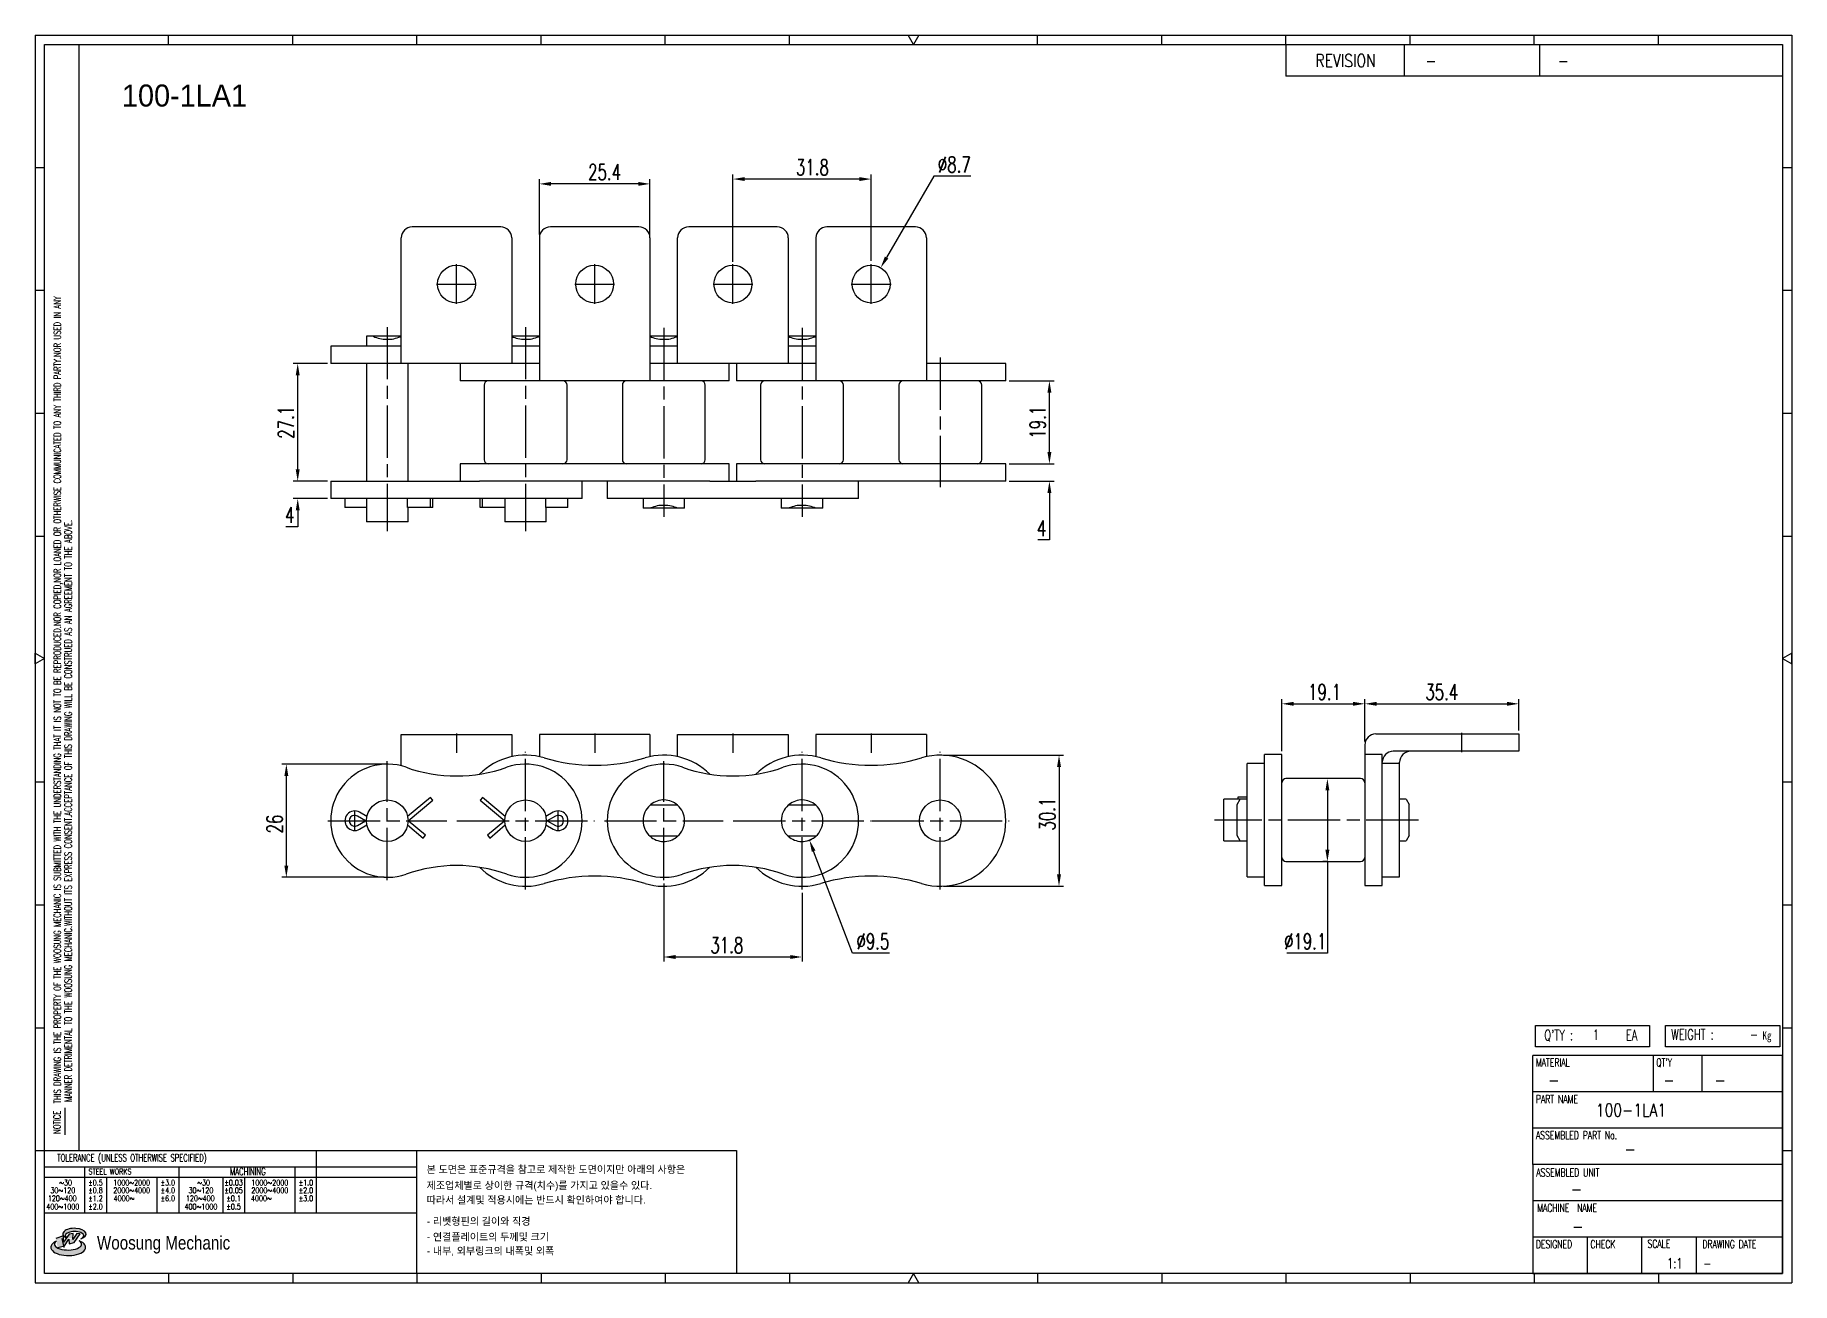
# Model space of a CAD drawing. Header units: millimetres. Extents: x 1614 to 2017, y 59 to 345.
import ezdxf
from ezdxf.enums import TextEntityAlignment as Align

# ---------------------------------------------------------------- set-up
doc = ezdxf.new("R2010")
doc.units = ezdxf.units.MM
doc.linetypes.add('AM_ISO08W050', pattern=[18, 12, -1.5, 3, -1.5])
doc.layers.get('Defpoints').update_dxf_attribs({"color": 80})
doc.layers.add('CL1', color=140, linetype='AM_ISO08W050', lineweight=25)
for name, color, linetype in [('S-DIM', 7, 'Continuous'), ('TITLE', 7, 'Continuous'), ('도면레이아웃', 7, 'Continuous')]:
    doc.layers.add(name, color=color, linetype=linetype)
doc.styles.add('HAN', font='ROMANS.shx', dxfattribs={"width": 0.7, "bigfont": 'whgtxt.shx'})
doc.styles.add('HKD_ST2', font='romans.shx', dxfattribs={"width": 0.7, "height": 4, "bigfont": '@extfont2.shx'})
doc.styles.add('HSG', font='SIMPLEX.shx', dxfattribs={"width": 0.7, "bigfont": 'HSG.shx'})
doc.styles.add('MtXpl_', font='Gulim.ttf')
doc.styles.add('SLDTEXTSTYLE4', font='arial.ttf', dxfattribs={"width": 0.8})
doc.dimstyles.new('AP1.5', dxfattribs={"dimscale": 1.5, "dimtxt": 2.4, "dimasz": 1.8, "dimexe": 0.7, "dimexo": 0.5, "dimgap": 0.6, "dimtad": 1, "dimtoh": 1, "dimdec": 1, "dimrnd": 0.01, "dimzin": 9, "dimdsep": 46, "dimtxsty": 'HSG', "dimcen": 0, "dimclrd": 251, "dimclre": 251, "dimclrt": 60, "dimazin": 2, "dimtp": 1, "dimtm": 1, "dimtfac": 0.5, "dimtdec": 1, "dimtofl": 0, "dimtmove": 0, "dimatfit": 3, "dimfxl": 0, "dimtvp": 1, "dimtolj": 2, "dimlwd": -1, "dimlwe": -1, "dimarcsym": 0})

# ---------------------------------------------------------------- blocks, each defined once
blk = doc.blocks.new('MAST')
at = {"layer": '도면레이아웃'}
h = blk.add_hatch(color=10, dxfattribs=at)
h.paths.add_polyline_path([(1.544, 35.177), (1.554, 34.966), (1.779, 35.034), (2.054, 35.422), (1.908, 35.446), (1.728, 35.167), (1.741, 35.439), (1.547, 35.405), (1.292, 35.041), (1.295, 35.33), (0.943, 35.208), (1.03, 34.8), (1.336, 34.885)])
edge = h.paths.add_edge_path()
edge.add_ellipse((1.795, 35.421), major_axis=(-0.53, 0), ratio=0.487785, start_angle=122.36065, end_angle=403.39574)
edge.add_line((1.411, 35.244), (1.419, 35.261))
edge.add_ellipse((1.798, 35.344), major_axis=(-0.423, 0), ratio=0.444396, start_angle=131.58977, end_angle=386.19408, ccw=False)
edge = h.paths.add_edge_path()
edge.add_ellipse((1.512, 34.815), major_axis=(-0.793, 0), ratio=0.480113, start_angle=314.67633, end_angle=590.85213)
edge.add_ellipse((1.501, 34.958), major_axis=(-0.62, 0), ratio=0.43311, start_angle=331.7024, end_angle=574.42495, ccw=False)
at = {"color": 140}
for p, q in [((0, 90.118), (80.15, 90.118)), ((0, 90.118), (0, 33.191)), ((80.15, 90.118), (80.15, 33.191)), ((57.068, 89.693), (57.068, 88.246)), ((62.47, 89.693), (62.47, 88.246)), ((68.635, 89.693), (68.635, 88.246)), ((79.725, 88.246), (57.068, 88.246)), ((68.449, 43.961), (68.449, 44.936)), ((68.449, 44.936), (73.654, 44.936)), ((73.654, 44.936), (73.654, 43.961)), ((74.39, 43.961), (74.39, 44.936)), ((74.39, 44.936), (79.595, 44.936)), ((79.595, 44.936), (79.595, 43.961)), ((68.336, 38.59), (68.336, 43.563)), ((79.725, 43.563), (68.336, 43.563)), ((73.654, 43.961), (68.449, 43.961)), ((73.827, 43.563), (73.827, 41.905)), ((79.595, 43.961), (74.39, 43.961)), ((76.037, 43.563), (76.037, 41.905)), ((79.725, 38.59), (79.725, 43.563)), ((79.725, 41.905), (68.336, 41.905)), ((79.725, 40.248), (68.336, 40.248)), ((68.336, 38.59), (68.336, 33.616)), ((79.725, 38.59), (68.336, 38.59)), ((79.725, 33.616), (79.725, 38.59)), ((79.725, 36.932), (68.336, 36.932)), ((79.725, 35.274), (68.336, 35.274)), ((70.822, 33.616), (70.822, 35.274)), ((73.309, 33.616), (73.309, 35.274)), ((75.796, 33.616), (75.796, 35.274)), ((0, 33.191), (80.15, 33.191)), ((68.336, 33.616), (79.725, 33.616))]:
    blk.add_line(p, q, dxfattribs=at)
for p, q in [((6.089, 89.693), (6.089, 90.118)), ((11.753, 89.693), (11.753, 90.118)), ((17.418, 89.693), (17.418, 90.118)), ((23.082, 89.693), (23.082, 90.118)), ((28.746, 89.693), (28.746, 90.118)), ((34.411, 89.693), (34.411, 90.118)), ((45.739, 89.693), (45.739, 90.118)), ((51.404, 89.693), (51.404, 90.118)), ((57.068, 89.693), (57.068, 90.118)), ((62.732, 89.693), (62.732, 90.118)), ((68.397, 89.693), (68.397, 90.118)), ((74.061, 89.693), (74.061, 90.118)), ((0, 84.085), (0.425, 84.085)), ((79.725, 84.085), (80.15, 84.085)), ((0, 78.478), (0.425, 78.478)), ((79.725, 78.478), (80.15, 78.478)), ((0, 72.87), (0.425, 72.87)), ((79.725, 72.87), (80.15, 72.87)), ((0, 67.262), (0.425, 67.262)), ((79.725, 67.262), (80.15, 67.262)), ((0, 56.047), (0.425, 56.047)), ((79.725, 56.047), (80.15, 56.047)), ((0, 50.439), (0.425, 50.439)), ((79.725, 50.439), (80.15, 50.439)), ((0, 44.832), (0.425, 44.832)), ((79.725, 44.832), (80.15, 44.832)), ((1.377, 39.947), (1.377, 41.174)), ((0, 39.224), (0.425, 39.224)), ((79.725, 39.224), (80.15, 39.224)), ((6.089, 33.616), (6.089, 33.191)), ((11.753, 33.616), (11.753, 33.191)), ((17.418, 33.616), (17.418, 33.191)), ((23.082, 33.616), (23.082, 33.191)), ((28.746, 33.616), (28.746, 33.191)), ((34.411, 33.616), (34.411, 33.191)), ((45.739, 33.616), (45.739, 33.191)), ((51.404, 33.616), (51.404, 33.191)), ((57.068, 33.616), (57.068, 33.191)), ((62.732, 33.616), (62.732, 33.191)), ((68.397, 33.616), (68.397, 33.191)), ((74.061, 33.616), (74.061, 33.191))]:
    blk.add_line(p, q)
at = {"color": 2}
for p, q in [((2.017, 39.224), (2.017, 89.693)), ((0.425, 39.224), (17.418, 39.224)), ((0.425, 38.487), (17.418, 38.487)), ((2.257, 38.487), (2.257, 36.382)), ((6.557, 38.5), (6.557, 36.382)), ((11.857, 38.487), (11.857, 36.382)), ((12.816, 39.224), (12.816, 36.382)), ((17.418, 33.616), (17.418, 39.224)), ((0.425, 38.012), (17.418, 38.012)), ((3.257, 38.012), (3.257, 36.382)), ((5.557, 38.012), (5.557, 36.382)), ((8.557, 38.012), (8.557, 36.382)), ((9.557, 38.026), (9.557, 36.382)), ((0.425, 36.382), (17.418, 36.382))]:
    blk.add_line(p, q, dxfattribs=at)
for points in [[(40.075, 89.693), (39.83, 90.118), (40.32, 90.118)], [(0.425, 61.679), (0, 61.433), (0, 61.924)], [(79.725, 61.679), (80.15, 61.433), (80.15, 61.924)], [(40.075, 33.616), (39.83, 33.191), (40.32, 33.191)]]:
    blk.add_lwpolyline(points, close=True)
at = {"color": 140}
blk.add_lwpolyline([(0.425, 89.693), (79.725, 89.693), (79.725, 33.616), (0.425, 33.616)], close=True, dxfattribs=at)
at = {"layer": '도면레이아웃'}
for p, q in [((1.295, 35.33), (0.943, 35.208)), ((1.547, 35.405), (1.292, 35.041)), ((1.292, 35.041), (1.295, 35.33)), ((1.741, 35.439), (1.547, 35.405)), ((1.908, 35.446), (1.728, 35.167)), ((1.728, 35.167), (1.741, 35.439)), ((1.779, 35.034), (2.054, 35.422)), ((2.054, 35.422), (1.908, 35.446)), ((1.03, 34.8), (1.336, 34.885)), ((1.224, 35.208), (1.311, 34.8)), ((1.224, 35.208), (1.224, 35.208)), ((1.336, 34.885), (1.544, 35.177)), ((1.419, 35.261), (1.411, 35.244)), ((1.544, 35.177), (1.554, 34.966)), ((1.554, 34.966), (1.779, 35.034))]:
    blk.add_line(p, q, dxfattribs=at)
for centre, major_axis, ratio, start_param, end_param in [((1.795, 35.421), (-0.53, 0), 0.487785, 2.135596, 7.040584), ((1.798, 35.344), (-0.423, 0), 0.444396, 2.296675, 6.740358), ((1.512, 34.815), (-0.793, 0), 0.480113, 5.492138, 10.312315), ((1.501, 34.958), (-0.62, 0), 0.43311, 5.789299, 10.025607)]:
    blk.add_ellipse(centre, major_axis=major_axis, ratio=ratio, start_param=start_param, end_param=end_param, dxfattribs=at)
for s, height, style, width, p in [('REVISION', 0.5806, 'HAN', 0.8, (58.415, 88.664)), ('-', 0.581, 'HAN', 0.8, (63.426, 88.664)), ('-', 0.581, 'HAN', 0.8, (69.468, 88.664)), ("Q'TY : ", 0.4746, 'HKD_ST2', 0.7, (68.857, 44.253)), ('1', 0.475, 'HKD_ST2', 0.7, (71.071, 44.275)), ('EA', 0.4746, 'HKD_ST2', 0.7, (72.578, 44.253)), ('WEIGHT : ', 0.4746, 'HKD_ST2', 0.7, (74.65, 44.286)), ('-', 0.581, 'HAN', 0.8, (69.029, 42.157)), ('-', 0.581, 'HAN', 0.8, (74.289, 42.157)), ('-', 0.581, 'HAN', 0.8, (76.623, 42.157)), ('-', 0.581, 'HAN', 0.8, (72.515, 39.013)), ('-', 0.581, 'HAN', 0.8, (70.067, 37.189)), ('-', 0.581, 'HAN', 0.8, (70.126, 35.48)), ('1:1', 0.4746, 'HKD_ST2', 0.7, (74.458, 33.848)), ('-', 0.475, 'HKD_ST2', 0.7, (76.112, 33.837))]:
    blk.add_text(s, height=height, dxfattribs=dict(style=style, width=width)).set_placement(p)
at = {"color": 6, "style": 'HKD_ST2', "width": 0.7}
for s, p in [(' THIS DRAWING IS THE PROPERTY OF THE WOOSUNG MECHANIC IS SUBMITTED WITH THE UNDERSTANDING THAT IT IS NOT TO BE REPRODUCED.NOR COPIED,NOR LOANED OR OTHERWISE COMMUNICATED TO ANY THIRD PARTY.NOR USED IN ANY', (1.173, 41.217)), ('MANNER DETRIMENTAL TO THE WOOSUNG MECHANIC.WITHOUT ITS EXPRESS CONSENT.ACCEPTANCE OF THIS DRAWING WILL BE CONSTRUED AS AN AGREEMENT TO THE ABOVE.', (1.672, 41.447))]:
    blk.add_text(s, height=0.326266, rotation=90, dxfattribs=at).set_placement(p)
at = {"style": 'HKD_ST2', "width": 0.7}
blk.add_text('-', height=0.475, dxfattribs=at).set_placement((78.613, 44.286), align=Align.RIGHT)
at = {"color": 254, "style": 'HKD_ST2', "width": 0.7}
for s, height, p in [('MATERIAL', 0.3651, (68.474, 43.425)), ("QT'Y", 0.3651, (73.965, 43.425)), ('PART NAME', 0.3651, (68.474, 41.756)), ('ASSEMBLED PART No.', 0.36511, (68.474, 40.109)), ('ASSEMBLED UNIT', 0.36511, (68.49, 38.408)), ('MACHINE  NAME', 0.36511, (68.532, 36.794)), ('DESIGNED', 0.3651, (68.474, 35.136)), ('CHECK', 0.3651, (70.961, 35.136)), ('SCALE', 0.3651, (73.566, 35.153)), ('DRAWING DATE', 0.36511, (76.071, 35.141))]:
    blk.add_text(s, height=height, dxfattribs=at).set_placement(p, align=Align.TOP_LEFT)
at = {"style": 'HKD_ST2', "width": 0.7}
blk.add_text('NOTICE', height=0.3263, rotation=90, dxfattribs=at).set_placement((1.163, 39.988))
blk.add_text('TOLERANCE (UNLESS OTHERWISE SPECIFIED)', height=0.32627, dxfattribs=at).set_placement((4.417, 38.896), align=Align.MIDDLE_CENTER)
at = {"color": 4, "style": 'HKD_ST2', "width": 0.7}
for s, height, p in [('%%12630', 0.261, (1.389, 37.762)), ('1000%%1262000', 0.26101, (4.407, 37.762)), ('%%12630', 0.261, (7.689, 37.762)), ('1000%%1262000', 0.26101, (10.707, 37.762)), ('120%%126400', 0.26101, (1.237, 37.045)), ('30%%126120', 0.261, (1.263, 37.411)), ('4000%%126', 0.261, (4.061, 37.045)), ('2000%%1264000', 0.26101, (4.407, 37.411)), ('120%%126400', 0.26101, (7.537, 37.045)), ('30%%126120', 0.261, (7.563, 37.411)), ('4000%%126', 0.261, (10.321, 37.045)), ('2000%%1264000', 0.26101, (10.707, 37.411)), ('400%%1261000', 0.26101, (1.263, 36.67)), ('400%%1261000', 0.26101, (7.563, 36.67))]:
    blk.add_text(s, height=height, dxfattribs=at).set_placement(p, align=Align.MIDDLE_CENTER)
for s, height, p in [('%%P0.5', 0.261, (2.757, 37.762)), ('STEEL WORKS', 0.26101, (3.416, 38.268)), ('%%P3.0', 0.261, (6.057, 37.762)), ('%%P0.03', 0.261, (9.057, 37.762)), ('MACHINING', 0.3263, (9.707, 38.27)), ('%%P1.0', 0.261, (12.357, 37.762)), ('%%P0.8', 0.261, (2.757, 37.411)), ('%%P1.2', 0.261, (2.757, 37.045)), ('%%P4.0', 0.261, (6.057, 37.411)), ('%%P6.0', 0.261, (6.057, 37.045)), ('%%P0.05', 0.261, (9.057, 37.411)), ('%%P0.1', 0.261, (9.057, 37.045)), ('%%P2.0', 0.261, (12.357, 37.411)), ('%%P3.0', 0.261, (12.357, 37.045)), ('%%P2.0', 0.261, (2.757, 36.67)), ('%%P0.5', 0.261, (9.057, 36.67))]:
    blk.add_text(s, height=height, dxfattribs=at).set_placement(p, align=Align.MIDDLE)
at = {"color": 1, "style": 'SLDTEXTSTYLE4', "width": 0.8}
blk.add_text('Woosung Mechanic', height=0.61957, dxfattribs=at).set_placement((2.822, 34.711))
at = {"layer": 'TITLE', "width": 0.8}
blk.add_text('Kg', height=0.3789, dxfattribs=at).set_placement((78.807, 44.286))
blk = doc.blocks.new('*D2')
at = {"layer": 'Defpoints', "color": 0, "transparency": 16777216}
for p in [(1807.99, 291.91), (1803.62, 284.39)]:
    blk.add_point(p, dxfattribs=at)
at = {"layer": 'S-DIM', "color": 251, "linetype": 'ByBlock', "transparency": 16777216}
for p, q in [((1820.22, 312.9), (1809.35, 294.24)), ((1828.68, 312.9), (1820.22, 312.9))]:
    blk.add_line(p, q, dxfattribs=at)
at = {"layer": 'S-DIM', "color": 251, "transparency": 16777216}
blk.add_solid([(1808.96, 294.47), (1809.74, 294.01), (1807.99, 291.91)], dxfattribs=at)
at = {"layer": 'S-DIM', "color": 60, "transparency": 16777216, "insert": (1824.9, 315.6), "char_height": 3.6, "attachment_point": 5, "style": 'HSG'}
blk.add_mtext('\\A2;∅8.7', dxfattribs=at)
blk = doc.blocks.new('*D3')
at = {"layer": 'Defpoints', "color": 0, "transparency": 16777216}
for p in [(1836.73, 246.87), (1846.75, 246.87), (1836.73, 242.87)]:
    blk.add_point(p, dxfattribs=at)
at = {"layer": 'S-DIM', "color": 251, "linetype": 'ByBlock', "transparency": 16777216}
for p, q in [((1846.75, 249.57), (1846.75, 252.27)), ((1837.48, 246.87), (1847.8, 246.87)), ((1837.48, 242.87), (1847.8, 242.87)), ((1846.75, 240.17), (1846.75, 229.38)), ((1846.75, 229.38), (1844.05, 229.38))]:
    blk.add_line(p, q, dxfattribs=at)
at = {"layer": 'S-DIM', "color": 251, "transparency": 16777216}
for points in [[(1846.3, 249.57), (1847.2, 249.57), (1846.75, 246.87)], [(1846.3, 240.17), (1847.2, 240.17), (1846.75, 242.87)]]:
    blk.add_solid(points, dxfattribs=at)
at = {"layer": 'S-DIM', "color": 60, "transparency": 16777216, "insert": (1844.95, 232.08), "char_height": 3.6, "attachment_point": 5, "style": 'HSG'}
blk.add_mtext('\\A2;4', dxfattribs=at)
blk = doc.blocks.new('*D4')
at = {"layer": 'Defpoints', "color": 0, "transparency": 16777216}
for p in [(1836.73, 265.92), (1846.75, 265.92), (1836.73, 246.87)]:
    blk.add_point(p, dxfattribs=at)
at = {"layer": 'S-DIM', "color": 251, "linetype": 'ByBlock', "transparency": 16777216}
for p, q in [((1837.48, 265.92), (1847.8, 265.92)), ((1846.75, 249.57), (1846.75, 263.22)), ((1837.48, 246.87), (1847.8, 246.87))]:
    blk.add_line(p, q, dxfattribs=at)
at = {"layer": 'S-DIM', "color": 251, "transparency": 16777216}
for points in [[(1846.3, 263.22), (1847.2, 263.22), (1846.75, 265.92)], [(1846.3, 249.57), (1847.2, 249.57), (1846.75, 246.87)]]:
    blk.add_solid(points, dxfattribs=at)
at = {"layer": 'S-DIM', "color": 60, "transparency": 16777216, "insert": (1844.05, 256.4), "char_height": 3.6, "attachment_point": 5, "rotation": 90, "style": 'HSG'}
blk.add_mtext('\\A2;19.1', dxfattribs=at)
blk = doc.blocks.new('*D5')
at = {"layer": 'Defpoints', "color": 0, "transparency": 16777216}
for p in [(1774.06, 312.27), (1774.06, 292.5), (1805.81, 292.71)]:
    blk.add_point(p, dxfattribs=at)
at = {"layer": 'S-DIM', "color": 251, "linetype": 'ByBlock', "transparency": 16777216}
for p, q in [((1774.06, 293.25), (1774.06, 313.32)), ((1803.11, 312.27), (1776.76, 312.27)), ((1805.81, 293.46), (1805.81, 313.32))]:
    blk.add_line(p, q, dxfattribs=at)
at = {"layer": 'S-DIM', "color": 251, "transparency": 16777216}
for points in [[(1776.76, 312.72), (1776.76, 311.82), (1774.06, 312.27)], [(1803.11, 312.72), (1803.11, 311.82), (1805.81, 312.27)]]:
    blk.add_solid(points, dxfattribs=at)
at = {"layer": 'S-DIM', "color": 60, "transparency": 16777216, "insert": (1792.31, 314.97), "char_height": 3.6, "attachment_point": 5, "style": 'HSG'}
blk.add_mtext('\\A2;31.8', dxfattribs=at)
blk = doc.blocks.new('*D6')
at = {"layer": 'Defpoints', "color": 0, "transparency": 16777216}
for p in [(1729.61, 311.16), (1729.61, 298.76), (1755.01, 298.76)]:
    blk.add_point(p, dxfattribs=at)
at = {"layer": 'S-DIM', "color": 251, "linetype": 'ByBlock', "transparency": 16777216}
for p, q in [((1729.61, 299.51), (1729.61, 312.21)), ((1752.31, 311.16), (1732.31, 311.16)), ((1755.01, 299.51), (1755.01, 312.21))]:
    blk.add_line(p, q, dxfattribs=at)
at = {"layer": 'S-DIM', "color": 251, "transparency": 16777216}
for points in [[(1732.31, 311.61), (1732.31, 310.71), (1729.61, 311.16)], [(1752.31, 311.61), (1752.31, 310.71), (1755.01, 311.16)]]:
    blk.add_solid(points, dxfattribs=at)
at = {"layer": 'S-DIM', "color": 60, "transparency": 16777216, "insert": (1744.58, 313.86), "char_height": 3.6, "attachment_point": 5, "style": 'HSG'}
blk.add_mtext('\\A2;25.4', dxfattribs=at)
blk = doc.blocks.new('*D7')
at = {"layer": 'Defpoints', "color": 0, "transparency": 16777216}
for p in [(1674.1, 242.87), (1681.68, 242.87), (1681.68, 238.87)]:
    blk.add_point(p, dxfattribs=at)
at = {"layer": 'S-DIM', "color": 251, "linetype": 'ByBlock', "transparency": 16777216}
for p, q in [((1674.1, 245.57), (1674.1, 248.27)), ((1680.93, 242.87), (1673.05, 242.87)), ((1680.93, 238.87), (1673.05, 238.87)), ((1674.1, 236.17), (1674.1, 232.43)), ((1674.1, 232.43), (1671.4, 232.43))]:
    blk.add_line(p, q, dxfattribs=at)
at = {"layer": 'S-DIM', "color": 251, "transparency": 16777216}
for points in [[(1673.65, 245.57), (1674.55, 245.57), (1674.1, 242.87)], [(1673.65, 236.17), (1674.55, 236.17), (1674.1, 238.87)]]:
    blk.add_solid(points, dxfattribs=at)
at = {"layer": 'S-DIM', "color": 60, "transparency": 16777216, "insert": (1672.3, 235.13), "char_height": 3.6, "attachment_point": 5, "style": 'HSG'}
blk.add_mtext('\\A2;4', dxfattribs=at)
blk = doc.blocks.new('*D8')
at = {"layer": 'Defpoints', "color": 0, "transparency": 16777216}
for p in [(1674.1, 269.92), (1681.68, 269.92), (1681.68, 242.87)]:
    blk.add_point(p, dxfattribs=at)
at = {"layer": 'S-DIM', "color": 251, "linetype": 'ByBlock', "transparency": 16777216}
for p, q in [((1680.93, 269.92), (1673.05, 269.92)), ((1674.1, 245.57), (1674.1, 267.22)), ((1680.93, 242.87), (1673.05, 242.87))]:
    blk.add_line(p, q, dxfattribs=at)
at = {"layer": 'S-DIM', "color": 251, "transparency": 16777216}
for points in [[(1673.65, 267.22), (1674.55, 267.22), (1674.1, 269.92)], [(1673.65, 245.57), (1674.55, 245.57), (1674.1, 242.87)]]:
    blk.add_solid(points, dxfattribs=at)
at = {"layer": 'S-DIM', "color": 60, "transparency": 16777216, "insert": (1671.4, 256.4), "char_height": 3.6, "attachment_point": 5, "rotation": 90, "style": 'HSG'}
blk.add_mtext('\\A2;27.1', dxfattribs=at)
blk = doc.blocks.new('*D9')
at = {"layer": 'Defpoints', "color": 0, "transparency": 16777216}
for p in [(1671.49, 177.9), (1694.68, 177.9), (1694.68, 151.9)]:
    blk.add_point(p, dxfattribs=at)
at = {"layer": 'S-DIM', "color": 251, "linetype": 'ByBlock', "transparency": 16777216}
for p, q in [((1693.93, 177.9), (1670.44, 177.9)), ((1671.49, 154.6), (1671.49, 175.2)), ((1693.93, 151.9), (1670.44, 151.9))]:
    blk.add_line(p, q, dxfattribs=at)
at = {"layer": 'S-DIM', "color": 251, "transparency": 16777216}
for points in [[(1671.04, 175.2), (1671.94, 175.2), (1671.49, 177.9)], [(1671.04, 154.6), (1671.94, 154.6), (1671.49, 151.9)]]:
    blk.add_solid(points, dxfattribs=at)
at = {"layer": 'S-DIM', "color": 60, "transparency": 16777216, "insert": (1668.79, 164.14), "char_height": 3.6, "attachment_point": 5, "rotation": 90, "style": 'HSG'}
blk.add_mtext('\\A2;26', dxfattribs=at)
blk = doc.blocks.new('*D10')
at = {"layer": 'Defpoints', "color": 0, "transparency": 16777216}
for p in [(1821.68, 179.95), (1821.68, 149.85), (1848.95, 149.85)]:
    blk.add_point(p, dxfattribs=at)
at = {"layer": 'S-DIM', "color": 251, "linetype": 'ByBlock', "transparency": 16777216}
for p, q in [((1822.43, 179.95), (1850, 179.95)), ((1848.95, 177.25), (1848.95, 152.55)), ((1822.43, 149.85), (1850, 149.85))]:
    blk.add_line(p, q, dxfattribs=at)
at = {"layer": 'S-DIM', "color": 251, "transparency": 16777216}
for points in [[(1848.5, 177.25), (1849.4, 177.25), (1848.95, 179.95)], [(1848.5, 152.55), (1849.4, 152.55), (1848.95, 149.85)]]:
    blk.add_solid(points, dxfattribs=at)
at = {"layer": 'S-DIM', "color": 60, "transparency": 16777216, "insert": (1846.25, 166.42), "char_height": 3.6, "attachment_point": 5, "rotation": 90, "style": 'HSG'}
blk.add_mtext('\\A2;30.1', dxfattribs=at)
blk = doc.blocks.new('*D11')
at = {"layer": 'Defpoints', "color": 0, "transparency": 16777216}
for p in [(1758.18, 151.25), (1789.93, 149.1), (1758.18, 133.6)]:
    blk.add_point(p, dxfattribs=at)
at = {"layer": 'S-DIM', "color": 251, "linetype": 'ByBlock', "transparency": 16777216}
for p, q in [((1758.18, 150.5), (1758.18, 132.55)), ((1789.93, 148.35), (1789.93, 132.55)), ((1787.23, 133.6), (1760.88, 133.6))]:
    blk.add_line(p, q, dxfattribs=at)
at = {"layer": 'S-DIM', "color": 251, "transparency": 16777216}
for points in [[(1760.88, 134.05), (1760.88, 133.15), (1758.18, 133.6)], [(1787.23, 134.05), (1787.23, 133.15), (1789.93, 133.6)]]:
    blk.add_solid(points, dxfattribs=at)
at = {"layer": 'S-DIM', "color": 60, "transparency": 16777216, "insert": (1772.66, 136.3), "char_height": 3.6, "attachment_point": 5, "style": 'HSG'}
blk.add_mtext('\\A2;31.8', dxfattribs=at)
blk = doc.blocks.new('*D12')
at = {"layer": 'Defpoints', "color": 0, "transparency": 16777216}
for p in [(1788.23, 169.36), (1791.63, 160.44)]:
    blk.add_point(p, dxfattribs=at)
at = {"layer": 'S-DIM', "color": 251, "linetype": 'ByBlock', "transparency": 16777216}
for p, q in [((1801.53, 134.49), (1792.59, 157.92)), ((1809.99, 134.49), (1801.53, 134.49))]:
    blk.add_line(p, q, dxfattribs=at)
blk.add_arc((1789.93, 164.9), 4.77, 278.2635, 302.4009, dxfattribs=at)
at = {"layer": 'S-DIM', "color": 251, "transparency": 16777216}
blk.add_solid([(1793.01, 158.08), (1792.17, 157.76), (1791.63, 160.44)], dxfattribs=at)
at = {"layer": 'S-DIM', "color": 60, "transparency": 16777216, "insert": (1806.21, 137.19), "char_height": 3.6, "attachment_point": 5, "style": 'HSG'}
blk.add_mtext('\\A2;∅9.5', dxfattribs=at)
blk = doc.blocks.new('*D13')
at = {"layer": 'Defpoints', "color": 0, "transparency": 16777216}
for p in [(1911.36, 174.57), (1910.59, 155.52), (1911.36, 155.52)]:
    blk.add_point(p, dxfattribs=at)
at = {"layer": 'S-DIM', "color": 251, "linetype": 'ByBlock', "transparency": 16777216}
for p, q in [((1910.61, 174.57), (1909.54, 174.57)), ((1910.59, 171.87), (1910.59, 158.22)), ((1910.61, 155.52), (1909.54, 155.52)), ((1910.59, 155.52), (1910.59, 134.49)), ((1910.59, 134.49), (1901.29, 134.49))]:
    blk.add_line(p, q, dxfattribs=at)
at = {"layer": 'S-DIM', "color": 251, "transparency": 16777216}
for points in [[(1910.14, 171.87), (1911.04, 171.87), (1910.59, 174.57)], [(1910.14, 158.22), (1911.04, 158.22), (1910.59, 155.52)]]:
    blk.add_solid(points, dxfattribs=at)
at = {"layer": 'S-DIM', "color": 60, "transparency": 16777216, "insert": (1905.49, 137.19), "char_height": 3.6, "attachment_point": 5, "style": 'HSG'}
blk.add_mtext('\\A2;%%c19.1', dxfattribs=at)
blk = doc.blocks.new('*D14')
at = {"layer": 'Defpoints', "color": 0, "transparency": 16777216}
for p in [(1919.18, 191.75), (1919.18, 182.31), (1900.13, 180.1)]:
    blk.add_point(p, dxfattribs=at)
at = {"layer": 'S-DIM', "color": 251, "linetype": 'ByBlock', "transparency": 16777216}
for p, q in [((1900.13, 180.85), (1900.13, 192.8)), ((1902.83, 191.75), (1916.48, 191.75)), ((1919.18, 183.06), (1919.18, 192.8))]:
    blk.add_line(p, q, dxfattribs=at)
at = {"layer": 'S-DIM', "color": 251, "transparency": 16777216}
for points in [[(1902.83, 192.2), (1902.83, 191.3), (1900.13, 191.75)], [(1916.48, 192.2), (1916.48, 191.3), (1919.18, 191.75)]]:
    blk.add_solid(points, dxfattribs=at)
at = {"layer": 'S-DIM', "color": 60, "transparency": 16777216, "insert": (1909.94, 194.45), "char_height": 3.6, "attachment_point": 5, "style": 'HSG'}
blk.add_mtext('\\A2;19.1', dxfattribs=at)
blk = doc.blocks.new('*D15')
at = {"layer": 'Defpoints', "color": 0, "transparency": 16777216}
for p in [(1954.55, 191.75), (1919.18, 182.31), (1954.55, 184.85)]:
    blk.add_point(p, dxfattribs=at)
at = {"layer": 'S-DIM', "color": 251, "linetype": 'ByBlock', "transparency": 16777216}
for p, q in [((1919.18, 183.06), (1919.18, 192.8)), ((1921.88, 191.75), (1951.85, 191.75)), ((1954.55, 185.6), (1954.55, 192.8))]:
    blk.add_line(p, q, dxfattribs=at)
at = {"layer": 'S-DIM', "color": 251, "transparency": 16777216}
for points in [[(1921.88, 192.2), (1921.88, 191.3), (1919.18, 191.75)], [(1951.85, 192.2), (1951.85, 191.3), (1954.55, 191.75)]]:
    blk.add_solid(points, dxfattribs=at)
at = {"layer": 'S-DIM', "color": 60, "transparency": 16777216, "insert": (1936.87, 194.45), "char_height": 3.6, "attachment_point": 5, "style": 'HSG'}
blk.add_mtext('\\A2;35.4', dxfattribs=at)

msp = doc.modelspace()

# ---------------------------------------------------------------- linework, layer by layer
for p, q in [((1697.86, 269.92), (1697.86, 298.76)), ((1720.72, 301.3), (1700.4, 301.3)), ((1723.26, 298.76), (1723.26, 269.92)), ((1729.61, 298.76), (1729.61, 265.92)), ((1752.47, 301.3), (1732.15, 301.3)), ((1755.01, 298.76), (1755.01, 265.92)), ((1761.36, 269.92), (1761.36, 298.76)), ((1784.22, 301.3), (1763.9, 301.3)), ((1786.76, 298.76), (1786.76, 269.92)), ((1793.11, 298.76), (1793.11, 265.92)), ((1815.97, 301.3), (1795.65, 301.3)), ((1818.51, 298.76), (1818.51, 265.92)), ((1697.84, 276.15), (1689.91, 276.15)), ((1689.91, 276.15), (1689.91, 273.92)), ((1691.53, 276.15), (1691.85, 275.99)), ((1691.85, 275.99), (1692.19, 275.86)), ((1692.19, 275.86), (1692.56, 275.74)), ((1692.56, 275.74), (1692.94, 275.65)), ((1692.94, 275.65), (1693.33, 275.57)), ((1693.33, 275.57), (1693.74, 275.51)), ((1693.74, 275.51), (1694.15, 275.47)), ((1694.15, 275.47), (1694.56, 275.46)), ((1694.56, 275.46), (1694.98, 275.46)), ((1694.98, 275.46), (1695.39, 275.49)), ((1695.39, 275.49), (1695.8, 275.53)), ((1695.8, 275.53), (1696.2, 275.6)), ((1696.2, 275.6), (1696.59, 275.69)), ((1696.59, 275.69), (1696.96, 275.79)), ((1696.96, 275.79), (1697.32, 275.92)), ((1697.32, 275.92), (1697.66, 276.06)), ((1697.66, 276.06), (1697.84, 276.15)), ((1723.28, 276.15), (1723.6, 275.99)), ((1729.59, 276.15), (1723.28, 276.15)), ((1723.6, 275.99), (1723.94, 275.86)), ((1723.94, 275.86), (1724.31, 275.74)), ((1724.31, 275.74), (1724.69, 275.65)), ((1724.69, 275.65), (1725.08, 275.57)), ((1725.08, 275.57), (1725.49, 275.51)), ((1725.49, 275.51), (1725.9, 275.47)), ((1725.9, 275.47), (1726.31, 275.46)), ((1726.31, 275.46), (1726.73, 275.46)), ((1726.73, 275.46), (1727.14, 275.49)), ((1727.14, 275.49), (1727.55, 275.53)), ((1727.55, 275.53), (1727.95, 275.6)), ((1727.95, 275.6), (1728.34, 275.69)), ((1728.34, 275.69), (1728.71, 275.79)), ((1728.71, 275.79), (1729.07, 275.92)), ((1729.07, 275.92), (1729.41, 276.06)), ((1729.41, 276.06), (1729.59, 276.15)), ((1755.03, 276.15), (1755.35, 275.99)), ((1761.34, 276.15), (1755.03, 276.15)), ((1755.35, 275.99), (1755.69, 275.86)), ((1755.69, 275.86), (1756.06, 275.74)), ((1756.06, 275.74), (1756.44, 275.65)), ((1756.44, 275.65), (1756.83, 275.57)), ((1756.83, 275.57), (1757.24, 275.51)), ((1757.24, 275.51), (1757.65, 275.47)), ((1757.65, 275.47), (1758.06, 275.46)), ((1758.06, 275.46), (1758.48, 275.46)), ((1758.48, 275.46), (1758.89, 275.49)), ((1758.89, 275.49), (1759.3, 275.53)), ((1759.3, 275.53), (1759.7, 275.6)), ((1759.7, 275.6), (1760.09, 275.69)), ((1760.09, 275.69), (1760.46, 275.79)), ((1760.46, 275.79), (1760.82, 275.92)), ((1760.82, 275.92), (1761.16, 276.06)), ((1761.16, 276.06), (1761.34, 276.15)), ((1786.78, 276.15), (1787.1, 275.99)), ((1793.09, 276.15), (1786.78, 276.15)), ((1787.1, 275.99), (1787.44, 275.86)), ((1787.44, 275.86), (1787.81, 275.74)), ((1787.81, 275.74), (1788.19, 275.65)), ((1788.19, 275.65), (1788.58, 275.57)), ((1788.58, 275.57), (1788.99, 275.51)), ((1788.99, 275.51), (1789.4, 275.47)), ((1789.4, 275.47), (1789.81, 275.46)), ((1789.81, 275.46), (1790.23, 275.46)), ((1790.23, 275.46), (1790.64, 275.49)), ((1790.64, 275.49), (1791.05, 275.53)), ((1791.05, 275.53), (1791.45, 275.6)), ((1791.45, 275.6), (1791.84, 275.69)), ((1791.84, 275.69), (1792.21, 275.79)), ((1792.21, 275.79), (1792.57, 275.92)), ((1792.57, 275.92), (1792.91, 276.06)), ((1792.91, 276.06), (1793.09, 276.15)), ((1697.86, 273.92), (1681.68, 273.92)), ((1681.68, 273.92), (1681.68, 269.92)), ((1729.61, 273.92), (1723.26, 273.92)), ((1761.36, 273.92), (1755.01, 273.92)), ((1793.11, 273.92), (1786.76, 273.92)), ((1723.26, 269.92), (1681.68, 269.92)), ((1689.91, 269.92), (1689.91, 242.87)), ((1699.45, 242.87), (1699.45, 269.92)), ((1711.38, 269.92), (1711.38, 265.92)), ((1729.61, 269.92), (1723.26, 269.92)), ((1761.36, 269.92), (1755.01, 269.92)), ((1786.76, 269.92), (1761.36, 269.92)), ((1773.23, 265.92), (1773.23, 269.92)), ((1774.88, 269.92), (1774.88, 265.92)), ((1793.11, 269.92), (1786.76, 269.92)), ((1836.73, 269.92), (1818.51, 269.92)), ((1836.73, 265.92), (1836.73, 269.92)), ((1773.23, 265.92), (1711.38, 265.92)), ((1716.91, 264.97), (1716.91, 247.82)), ((1735.96, 247.82), (1735.96, 264.97)), ((1748.66, 264.97), (1748.66, 247.82)), ((1767.71, 247.82), (1767.71, 264.97)), ((1836.73, 265.92), (1774.88, 265.92)), ((1780.41, 264.97), (1780.41, 247.82)), ((1799.46, 247.82), (1799.46, 264.97)), ((1812.16, 264.97), (1812.16, 247.82)), ((1831.21, 247.82), (1831.21, 264.97)), ((1711.38, 246.87), (1711.38, 242.87)), ((1773.23, 246.87), (1711.38, 246.87)), ((1773.23, 242.87), (1773.23, 246.87)), ((1774.88, 246.87), (1774.88, 242.87)), ((1836.73, 246.87), (1774.88, 246.87)), ((1836.73, 242.87), (1836.73, 246.87)), ((1681.68, 242.87), (1715.84, 242.87)), ((1681.68, 242.87), (1681.68, 238.87)), ((1768.77, 242.87), (1715.84, 242.87)), ((1739.43, 238.87), (1739.43, 242.87)), ((1745.18, 242.87), (1745.18, 238.87)), ((1768.77, 242.87), (1779.34, 242.87)), ((1836.73, 242.87), (1779.34, 242.87)), ((1802.93, 238.87), (1802.93, 242.87)), ((1739.43, 238.87), (1681.68, 238.87)), ((1684.94, 238.87), (1684.94, 236.87)), ((1690.01, 236.87), (1690.01, 238.87)), ((1699.35, 236.87), (1699.35, 238.87)), ((1704.58, 236.87), (1704.58, 238.87)), ((1705.1, 236.87), (1705.1, 238.87)), ((1716.01, 236.87), (1716.01, 238.87)), ((1716.53, 236.87), (1716.53, 238.87)), ((1721.76, 236.87), (1721.76, 238.87)), ((1731.1, 236.87), (1731.1, 238.87)), ((1736.17, 236.87), (1736.17, 238.87)), ((1802.93, 238.87), (1745.18, 238.87)), ((1753.41, 238.87), (1753.41, 236.65)), ((1762.95, 236.65), (1762.95, 238.87)), ((1785.16, 238.87), (1785.16, 236.65)), ((1794.7, 236.65), (1794.7, 238.87)), ((1690.01, 236.87), (1684.94, 236.87)), ((1689.91, 236.87), (1689.91, 233.55)), ((1705.1, 236.87), (1699.35, 236.87)), ((1699.45, 233.55), (1699.45, 236.87)), ((1721.76, 236.87), (1716.01, 236.87)), ((1721.66, 236.87), (1721.66, 233.55)), ((1736.17, 236.87), (1731.1, 236.87)), ((1731.2, 233.55), (1731.2, 236.87)), ((1762.95, 236.65), (1753.41, 236.65)), ((1755.21, 236.73), (1755.03, 236.65)), ((1755.54, 236.87), (1755.21, 236.73)), ((1755.9, 237), (1755.54, 236.87)), ((1756.27, 237.1), (1755.9, 237)), ((1756.66, 237.19), (1756.27, 237.1)), ((1757.06, 237.26), (1756.66, 237.19)), ((1757.47, 237.3), (1757.06, 237.26)), ((1757.88, 237.33), (1757.47, 237.3)), ((1758.3, 237.33), (1757.88, 237.33)), ((1758.71, 237.32), (1758.3, 237.33)), ((1759.12, 237.28), (1758.71, 237.32)), ((1759.53, 237.22), (1759.12, 237.28)), ((1759.92, 237.14), (1759.53, 237.22)), ((1760.3, 237.05), (1759.92, 237.14)), ((1760.67, 236.93), (1760.3, 237.05)), ((1761.01, 236.8), (1760.67, 236.93)), ((1761.34, 236.65), (1761.01, 236.8)), ((1794.7, 236.65), (1785.16, 236.65)), ((1786.96, 236.73), (1786.78, 236.65)), ((1787.29, 236.87), (1786.96, 236.73)), ((1787.65, 237), (1787.29, 236.87)), ((1788.02, 237.1), (1787.65, 237)), ((1788.41, 237.19), (1788.02, 237.1)), ((1788.81, 237.26), (1788.41, 237.19)), ((1789.22, 237.3), (1788.81, 237.26)), ((1789.63, 237.33), (1789.22, 237.3)), ((1790.05, 237.33), (1789.63, 237.33)), ((1790.46, 237.32), (1790.05, 237.33)), ((1790.87, 237.28), (1790.46, 237.32)), ((1791.28, 237.22), (1790.87, 237.28)), ((1791.67, 237.14), (1791.28, 237.22)), ((1792.05, 237.05), (1791.67, 237.14)), ((1792.42, 236.93), (1792.05, 237.05)), ((1792.76, 236.8), (1792.42, 236.93)), ((1793.09, 236.65), (1792.76, 236.8)), ((1699.45, 233.55), (1689.91, 233.55)), ((1731.2, 233.55), (1721.66, 233.55)), ((1697.86, 177.51), (1697.86, 184.7)), ((1697.86, 184.7), (1723.26, 184.7)), ((1723.26, 184.7), (1723.26, 179.61)), ((1729.61, 184.7), (1729.61, 179.61)), ((1755.01, 184.7), (1729.61, 184.7)), ((1755.01, 184.7), (1755.01, 179.61)), ((1761.36, 184.7), (1786.76, 184.7)), ((1761.36, 179.61), (1761.36, 184.7)), ((1786.76, 184.7), (1786.76, 179.61)), ((1793.11, 184.7), (1793.11, 179.61)), ((1818.51, 184.7), (1793.11, 184.7)), ((1818.51, 184.7), (1818.51, 179.61)), ((1919.18, 182.31), (1919.18, 150)), ((1921.72, 184.85), (1954.55, 184.85)), ((1954.55, 184.85), (1954.55, 180.85)), ((1896.13, 178.05), (1892.13, 178.05)), ((1892.13, 152.05), (1892.13, 178.05)), ((1900.13, 180.1), (1896.13, 180.1)), ((1896.13, 150), (1896.13, 180.1)), ((1900.13, 150), (1900.13, 180.1)), ((1923.18, 180.1), (1919.18, 180.1)), ((1923.18, 150), (1923.18, 180.1)), ((1927.18, 178.05), (1923.18, 178.05)), ((1954.55, 180.85), (1925.72, 180.85)), ((1927.18, 152.05), (1927.18, 178.31)), ((1918.23, 174.57), (1901.08, 174.57)), ((1704.58, 170.26), (1699.35, 165.87)), ((1699.45, 164.9), (1705.1, 169.64)), ((1705.1, 169.64), (1704.58, 170.26)), ((1716.53, 170.26), (1716.01, 169.64)), ((1716.01, 169.64), (1721.66, 164.9)), ((1721.76, 165.87), (1716.53, 170.26)), ((1757.06, 169.54), (1756.66, 169.42)), ((1757.47, 169.62), (1757.06, 169.54)), ((1757.88, 169.66), (1757.47, 169.62)), ((1758.3, 169.67), (1757.88, 169.66)), ((1758.71, 169.64), (1758.3, 169.67)), ((1759.12, 169.58), (1758.71, 169.64)), ((1759.53, 169.48), (1759.12, 169.58)), ((1759.92, 169.34), (1759.53, 169.48)), ((1788.81, 169.54), (1788.41, 169.42)), ((1789.22, 169.62), (1788.81, 169.54)), ((1789.63, 169.66), (1789.22, 169.62)), ((1790.05, 169.67), (1789.63, 169.66)), ((1790.46, 169.64), (1790.05, 169.67)), ((1790.87, 169.58), (1790.46, 169.64)), ((1791.28, 169.48), (1790.87, 169.58)), ((1791.67, 169.34), (1791.28, 169.48)), ((1886.8, 160.28), (1886.8, 169.82)), ((1890.59, 169.82), (1886.8, 169.82)), ((1889.9, 168.63), (1890.59, 169.82)), ((1890.13, 169.82), (1890.13, 170.41)), ((1890.13, 170.41), (1892.13, 170.41)), ((1892.13, 169.82), (1890.59, 169.82)), ((1928.71, 169.82), (1927.18, 169.82)), ((1928.71, 169.82), (1929.4, 168.63)), ((1689.69, 164.9), (1687.82, 165.98)), ((1690.01, 165.87), (1688.32, 166.85)), ((1732.79, 166.85), (1731.1, 165.87)), ((1733.29, 165.98), (1731.42, 164.9)), ((1755.21, 168.63), (1755.03, 168.48)), ((1761.34, 168.48), (1755.03, 168.48)), ((1755.54, 168.87), (1755.21, 168.63)), ((1755.9, 169.09), (1755.54, 168.87)), ((1756.27, 169.27), (1755.9, 169.09)), ((1756.66, 169.42), (1756.27, 169.27)), ((1760.3, 169.17), (1759.92, 169.34)), ((1760.67, 168.97), (1760.3, 169.17)), ((1761.01, 168.74), (1760.67, 168.97)), ((1761.34, 168.48), (1761.01, 168.74)), ((1786.96, 168.63), (1786.78, 168.48)), ((1793.09, 168.48), (1786.78, 168.48)), ((1787.29, 168.87), (1786.96, 168.63)), ((1787.65, 169.09), (1787.29, 168.87)), ((1788.02, 169.27), (1787.65, 169.09)), ((1788.41, 169.42), (1788.02, 169.27)), ((1792.05, 169.17), (1791.67, 169.34)), ((1792.42, 168.97), (1792.05, 169.17)), ((1792.76, 168.74), (1792.42, 168.97)), ((1793.09, 168.48), (1792.76, 168.74)), ((1889.9, 161.47), (1889.9, 168.63)), ((1929.4, 161.47), (1929.4, 168.63)), ((1687.82, 163.82), (1689.69, 164.9)), ((1688.32, 162.95), (1690.01, 163.93)), ((1699.35, 163.93), (1702.92, 160.93)), ((1703.44, 161.55), (1699.45, 164.9)), ((1702.92, 160.93), (1703.44, 161.55)), ((1721.66, 164.9), (1717.67, 161.55)), ((1717.67, 161.55), (1718.19, 160.93)), ((1718.19, 160.93), (1721.76, 163.93)), ((1731.1, 163.93), (1732.79, 162.95)), ((1731.42, 164.9), (1733.29, 163.82)), ((1890.59, 160.28), (1889.9, 161.47)), ((1929.4, 161.47), (1928.71, 160.28)), ((1755.03, 161.32), (1755.35, 161.06)), ((1761.34, 161.32), (1755.03, 161.32)), ((1755.35, 161.06), (1755.69, 160.83)), ((1755.69, 160.83), (1756.06, 160.63)), ((1756.06, 160.63), (1756.44, 160.46)), ((1756.44, 160.46), (1756.83, 160.32)), ((1756.83, 160.32), (1757.24, 160.22)), ((1757.24, 160.22), (1757.65, 160.16)), ((1757.65, 160.16), (1758.06, 160.13)), ((1758.06, 160.13), (1758.48, 160.14)), ((1758.48, 160.14), (1758.89, 160.18)), ((1758.89, 160.18), (1759.3, 160.26)), ((1759.3, 160.26), (1759.7, 160.38)), ((1759.7, 160.38), (1760.09, 160.53)), ((1760.09, 160.53), (1760.46, 160.71)), ((1760.46, 160.71), (1760.82, 160.93)), ((1760.82, 160.93), (1761.16, 161.17)), ((1761.16, 161.17), (1761.34, 161.32)), ((1786.78, 161.32), (1787.1, 161.06)), ((1793.09, 161.32), (1786.78, 161.32)), ((1787.1, 161.06), (1787.44, 160.83)), ((1787.44, 160.83), (1787.81, 160.63)), ((1787.81, 160.63), (1788.19, 160.46)), ((1788.19, 160.46), (1788.58, 160.32)), ((1788.58, 160.32), (1788.99, 160.22)), ((1788.99, 160.22), (1789.4, 160.16)), ((1789.4, 160.16), (1789.81, 160.13)), ((1789.81, 160.13), (1790.23, 160.14)), ((1790.23, 160.14), (1790.64, 160.18)), ((1790.64, 160.18), (1791.05, 160.26)), ((1791.05, 160.26), (1791.45, 160.38)), ((1791.45, 160.38), (1791.84, 160.53)), ((1791.84, 160.53), (1792.21, 160.71)), ((1792.21, 160.71), (1792.57, 160.93)), ((1792.57, 160.93), (1792.91, 161.17)), ((1792.91, 161.17), (1793.09, 161.32)), ((1886.8, 160.28), (1890.59, 160.28)), ((1890.59, 160.28), (1892.13, 160.28)), ((1927.18, 160.28), (1928.71, 160.28)), ((1901.08, 155.52), (1918.23, 155.52)), ((1892.13, 152.05), (1896.13, 152.05)), ((1896.13, 150), (1900.13, 150)), ((1919.18, 150), (1923.18, 150)), ((1923.18, 152.05), (1927.18, 152.05))]:
    msp.add_line(p, q)
at = {"color": 140}
msp.add_lwpolyline([(1701.47, 89.13), (1774.87, 89.13), (1774.87, 60.9), (1701.47, 60.9)], close=True, dxfattribs=at)
for centre, radius in [((1710.56, 288.15), 4.35), ((1742.31, 288.15), 4.35), ((1774.06, 288.15), 4.35), ((1805.81, 288.15), 4.35), ((1694.68, 164.9), 4.77), ((1726.43, 164.9), 4.77), ((1821.68, 164.9), 4.77)]:
    msp.add_circle(centre, radius)
for centre, radius, start, end in [((1700.4, 298.76), 2.54, 90, 180), ((1720.72, 298.76), 2.54, 0, 90), ((1732.15, 298.76), 2.54, 90, 180), ((1752.47, 298.76), 2.54, 0, 90), ((1763.9, 298.76), 2.54, 90, 180), ((1784.22, 298.76), 2.54, 0, 90), ((1795.65, 298.76), 2.54, 90, 180), ((1815.97, 298.76), 2.54, 0, 90), ((1717.86, 264.97), 0.953, 90, 180), ((1735, 264.97), 0.952, 0, 90), ((1749.61, 264.97), 0.952, 90, 180), ((1766.75, 264.97), 0.953, 0, 90), ((1781.36, 264.97), 0.953, 90, 180), ((1798.5, 264.97), 0.953, 0, 90), ((1813.11, 264.97), 0.953, 90, 180), ((1830.25, 264.97), 0.952, 0, 90), ((1717.86, 247.82), 0.952, 180, 270), ((1735, 247.82), 0.952, 270, 0), ((1749.61, 247.82), 0.953, 180, 270), ((1766.75, 247.82), 0.953, 270, 0), ((1781.36, 247.82), 0.953, 180, 270), ((1798.5, 247.82), 0.953, 270, 0), ((1813.11, 247.82), 0.953, 180, 270), ((1830.25, 247.82), 0.953, 270, 360), ((1921.72, 182.31), 2.54, 90, 180), ((1694.68, 164.9), 13, 70.6253, 289.3747), ((1726.43, 164.9), 15.05, 73.3852, 134.7247), ((1726.43, 164.9), 13, 250.6253, 109.3747), ((1742.31, 218.1), 40.47, 253.3852, 286.6148), ((1758.18, 164.9), 13, 70.6253, 289.3747), ((1758.18, 164.9), 15.05, 45.2753, 106.6148), ((1789.93, 164.9), 15.05, 73.3852, 134.7247), ((1789.93, 164.9), 13, 250.6253, 109.3747), ((1805.81, 218.1), 40.47, 253.3852, 286.6148), ((1821.68, 164.9), 15.05, 253.3852, 106.6148), ((1925.72, 178.31), 2.54, 90, 180), ((1929.72, 178.31), 2.54, 90, 180), ((1710.56, 210.04), 34.85, 250.6253, 289.3747), ((1774.06, 210.04), 34.85, 250.6253, 289.3747), ((1901.08, 173.62), 0.953, 90, 180), ((1918.23, 173.62), 0.952, 0, 90), ((1687.19, 164.9), 2.25, 60, 300), ((1687.19, 164.9), 1.25, 60, 300), ((1733.92, 164.9), 2.25, 240, 120), ((1733.92, 164.9), 1.25, 240, 120), ((1758.18, 164.9), 4.77, 131.4096, 228.5904), ((1758.18, 164.9), 4.77, 311.4096, 48.5904), ((1789.93, 164.9), 4.77, 131.4096, 228.5904), ((1789.93, 164.9), 4.77, 311.4096, 48.5904), ((1710.56, 119.76), 34.85, 70.6253, 109.3747), ((1726.43, 164.9), 15.05, 225.2753, 286.6148), ((1758.18, 164.9), 15.05, 253.3852, 314.7247), ((1774.06, 119.76), 34.85, 70.6253, 109.3747), ((1789.93, 164.9), 15.05, 225.2753, 286.6148), ((1901.08, 156.48), 0.953, 180, 270), ((1918.23, 156.48), 0.952, 270, 0), ((1742.31, 111.7), 40.47, 73.3852, 106.6148), ((1805.81, 111.7), 40.47, 73.3852, 106.6148)]:
    msp.add_arc(centre, radius, start, end)
at = {"layer": 'CL1'}
for p, q in [((1710.56, 283.58), (1710.56, 292.71)), ((1742.31, 283.58), (1742.31, 292.71)), ((1774.06, 283.58), (1774.06, 292.71)), ((1805.81, 283.58), (1805.81, 292.71)), ((1705.99, 288.15), (1715.12, 288.15)), ((1737.74, 288.15), (1746.87, 288.15)), ((1769.49, 288.15), (1778.62, 288.15)), ((1801.24, 288.15), (1810.37, 288.15)), ((1694.68, 278.28), (1694.68, 231.42)), ((1726.43, 278.28), (1726.43, 231.42)), ((1758.18, 278.12), (1758.18, 234.67)), ((1789.93, 278.12), (1789.93, 234.67)), ((1821.68, 271.27), (1821.68, 241.52)), ((1710.56, 184.9), (1710.56, 180.5)), ((1742.31, 184.9), (1742.31, 180.5)), ((1774.06, 184.9), (1774.06, 180.5)), ((1805.81, 184.9), (1805.81, 180.5)), ((1941.4, 185.05), (1941.4, 180.65)), ((1694.68, 151.25), (1694.68, 178.55)), ((1726.43, 149.1), (1726.43, 180.7)), ((1758.18, 151.25), (1758.18, 178.55)), ((1789.93, 149.1), (1789.93, 180.7)), ((1821.68, 149.1), (1821.68, 180.7)), ((1687.19, 162.54), (1687.19, 167.26)), ((1733.92, 162.54), (1733.92, 167.26)), ((1681.03, 164.9), (1708.33, 164.9)), ((1710.63, 164.9), (1742.23, 164.9)), ((1744.53, 164.9), (1771.83, 164.9)), ((1774.13, 164.9), (1805.73, 164.9)), ((1805.88, 164.9), (1837.48, 164.9)), ((1931.53, 165.05), (1884.67, 165.05))]:
    msp.add_line(p, q, dxfattribs=at)

# ---------------------------------------------------------------- block references
at = {"color": 140, "xscale": 5.033947484968212, "yscale": 5.033947484968212, "zscale": 5.033947484968212}
msp.add_blockref('MAST', (1613.79, -108.32), dxfattribs=at)

# ---------------------------------------------------------------- texts
at = {"color": 254, "style": 'MtXpl_'}
msp.add_text('100-1LA1', height=5.066, dxfattribs=at).set_placement((1633.73, 328.92))
at = {"style": 'HAN', "width": 0.8}
msp.add_text('100-1LA1', height=2.923, dxfattribs=at).set_placement((1972.25, 96.99))
at = {"color": 140, "style": 'MtXpl_'}
for s, p in [('본 도면은 표준규격을 참고로 제작한 도면이지만 아래의 사항은', (1703.71, 83.98)), ('제조업체별로 상이한 규격(치수)를 가지고 있을수 있다.', (1703.71, 80.31)), ('따라서 설계및 적용시에는 반드시 확인하여야 합니다.', (1703.71, 76.96)), ('- 리벳형핀의 길이와 직경', (1703.8, 72.06)), ('- 연결플레이트의 두께및 크기', (1703.8, 68.47)), ('- 내부, 외부링크의 내폭및 외폭', (1703.8, 65.24))]:
    msp.add_text(s, height=1.6886, dxfattribs=at).set_placement(p)

# ---------------------------------------------------------------- dimensions: what is measured, and where the dimension line sits
at = {"layer": 'S-DIM'}
for base, p1, p2, picture, middle in [((1729.61, 311.16), (1755.01, 298.76), (1729.61, 298.76), '*D6', (1744.58, 311.16)), ((1774.05582005, 312.26982533), (1805.80582005, 292.7131857), (1774.05582005, 292.4956857), '*D5', (1792.30854009, 312.26982533)), ((1919.17775257, 191.74775396), (1900.12775257, 180.09892191), (1919.17775257, 182.30892191), '*D14', (1909.93634717, 191.74775396)), ((1758.18082005, 133.59950955), (1789.93082005, 149.09695541), (1758.18082005, 151.24945541), '*D11', (1772.65637378, 133.59950955))]:
    dim = msp.add_linear_dim(base=base, p1=p1, p2=p2, dimstyle='AP1.5', dxfattribs=at)
    dim.commit()
    dim.dimension.update_dxf_attribs({"geometry": picture, "text_midpoint": middle, "dimtype": 128})
for p1, p2, picture, middle in [((1803.62, 284.39), (1807.99, 291.91), '*D2', (1824.9, 312.9)), ((1788.23, 169.36), (1791.63, 160.44), '*D12', (1806.21, 134.49))]:
    dim = msp.add_diameter_dim_2p(p1=p1, p2=p2, dimstyle='AP1.5', dxfattribs=at)
    dim.commit()
    dim.dimension.update_dxf_attribs({"geometry": picture, "text_midpoint": middle, "dimtype": 131})
for base, p1, p2, picture, middle in [((1674.10270551, 269.9206857), (1681.68082005, 242.8706857), (1681.68082005, 269.9206857), '*D8', (1671.40270551, 256.3956857)), ((1846.75349297, 265.9206857), (1836.73082005, 246.8706857), (1836.73082005, 265.9206857), '*D4', (1844.05349297, 256.3956857))]:
    dim = msp.add_linear_dim(base=base, p1=p1, p2=p2, angle=90, dimstyle='AP1.5', override={"dimtmove": 1}, dxfattribs=at)
    dim.commit()
    dim.dimension.update_dxf_attribs({"geometry": picture, "text_midpoint": middle})
for base, p1, p2, picture, middle in [((1846.75, 246.87), (1836.73, 242.87), (1836.73, 246.87), '*D3', (1844.95, 229.38)), ((1674.1, 242.87), (1681.68, 238.87), (1681.68, 242.87), '*D7', (1672.3, 232.43)), ((1671.49, 177.9), (1694.68, 151.9), (1694.68, 177.9), '*D9', (1671.49, 164.14)), ((1848.95, 149.85), (1821.68, 179.95), (1821.68, 149.85), '*D10', (1848.95, 166.42))]:
    dim = msp.add_linear_dim(base=base, p1=p1, p2=p2, angle=90, dimstyle='AP1.5', dxfattribs=at)
    dim.commit()
    dim.dimension.update_dxf_attribs({"geometry": picture, "text_midpoint": middle, "dimtype": 128})
dim = msp.add_linear_dim(base=(1954.55, 191.75), p1=(1919.18, 182.31), p2=(1954.55, 184.85), dimstyle='AP1.5', override={"dimtmove": 1}, dxfattribs=at)
dim.commit()
dim.dimension.update_dxf_attribs({"geometry": '*D15', "text_midpoint": (1936.87, 194.45)})
dim = msp.add_linear_dim(base=(1910.58564581, 155.52392191), p1=(1911.35845107, 174.57392191), p2=(1911.35845107, 155.52392191), angle=90, text='%%c<>', dimstyle='AP1.5', dxfattribs=at)
dim.commit()
dim.dimension.update_dxf_attribs({"geometry": '*D13', "text_midpoint": (1905.48564581, 134.49387229), "dimtype": 128})

doc.saveas('drawing.dxf')
